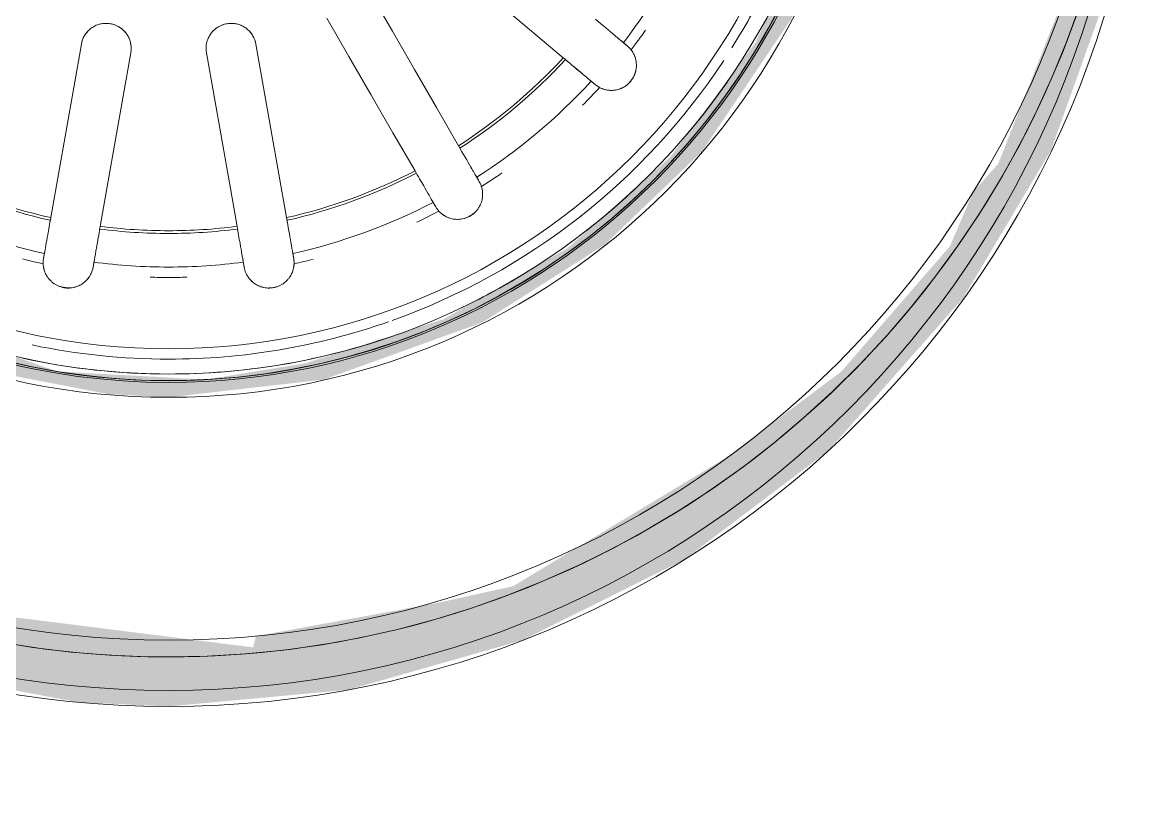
# Model space of a CAD drawing. Header units: millimetres. Extents: x -11245 to 8231, y -22520 to -3800.
# Drawn here: x -7545.4 to -7479.1, y -15472.4 to -15425.3 of the extents above; entities that cross this region are included whole.
import ezdxf

# ---------------------------------------------------------------- set-up
doc = ezdxf.new("R2010")
doc.units = ezdxf.units.MM
for name, color, linetype, lineweight in [('A-DETL-THIN', 151, 'Continuous', 9), ('A-FLOR-PATT', 8, 'Continuous', 25), ('A-GENM', 13, 'Continuous', 9), ('G-IMPT', 8, 'Continuous', 9)]:
    doc.layers.add(name, color=color, linetype=linetype, lineweight=lineweight)

# ---------------------------------------------------------------- blocks, each defined once
blk = doc.blocks.new('CRT_MGN_COZ_Fogão a lenha completo - CRT_MGN_COZ_Fogão a lenha completo-5005769-PONTOS ELÉTRICOS TÉRREO')
at = {"layer": 'G-IMPT', "flags": 128}
for points in [[(2427.37, -47.616), (2427, -49.886), (2426.721, -52.168), (2426.534, -54.461), (2426.438, -56.759), (2426.425, -58)], [(2442.925, -58), (2442.958, -56.36), (2443.056, -54.723), (2443.22, -53.092), (2443.449, -51.468), (2443.742, -49.855), (2444.1, -48.254)], [(2450.514, -50.586), (2450.362, -50.559), (2450.21, -50.532)], [(2463.012, -52.789), (2460.422, -52.333), (2457.832, -51.876), (2455.242, -51.419), (2452.653, -50.963)], [(2449.689, -53.486), (2449.841, -53.513), (2449.993, -53.54)], [(2452.132, -53.917), (2454.721, -54.374), (2457.311, -54.83), (2459.901, -55.287), (2462.491, -55.744)], [(2426.425, -58), (2426.471, -60.299), (2426.609, -62.595), (2426.839, -64.883), (2427.159, -67.161), (2427.571, -69.423), (2428.073, -71.668), (2428.664, -73.89), (2429.344, -76.088), (2430.111, -78.256), (2430.964, -80.392), (2431.902, -82.492), (2432.923, -84.552), (2434.025, -86.571), (2435.208, -88.543), (2436.468, -90.467), (2437.804, -92.339), (2439.215, -94.156), (2440.696, -95.915), (2442.247, -97.613), (2443.864, -99.248), (2445.546, -100.817), (2447.289, -102.317), (2449.09, -103.747), (2450.948, -105.104), (2452.858, -106.385), (2454.817, -107.588), (2456.824, -108.713), (2458.873, -109.756), (2460.963, -110.716), (2463.089, -111.592), (2465.249, -112.383)], [(2465.386, -94.569), (2463.938, -93.798), (2462.523, -92.971), (2461.141, -92.087), (2459.796, -91.148), (2458.49, -90.157), (2457.225, -89.114), (2456.002, -88.021), (2454.824, -86.881), (2453.692, -85.694), (2452.609, -84.463), (2451.575, -83.189), (2450.594, -81.876), (2449.666, -80.524), (2448.793, -79.136), (2447.975, -77.714), (2447.216, -76.26), (2446.515, -74.778), (2445.874, -73.268), (2445.294, -71.735), (2444.776, -70.179), (2444.32, -68.603), (2443.928, -67.011), (2443.599, -65.404), (2443.335, -63.786), (2443.136, -62.158), (2443.003, -60.524), (2442.935, -58.885), (2442.925, -58)], [(2452.132, -62.083), (2454.721, -61.626), (2457.311, -61.17), (2459.901, -60.713), (2462.491, -60.256)], [(2449.689, -62.514), (2449.841, -62.487), (2449.993, -62.46)], [(2463.012, -63.211), (2460.422, -63.667), (2457.832, -64.124), (2455.242, -64.581), (2452.653, -65.037)], [(2450.514, -65.414), (2450.362, -65.441), (2450.21, -65.468)], [(2455.445, -72.711), (2457.723, -71.396), (2460, -70.081), (2462.278, -68.766), (2464.555, -67.451)], [(2466.055, -70.049), (2463.778, -71.364), (2461.5, -72.679), (2459.223, -73.994), (2456.945, -75.309)], [(2462.194, -81.564), (2463.885, -79.55), (2465.575, -77.535), (2467.266, -75.52), (2468.956, -73.506)], [(2453.297, -73.951), (2453.431, -73.874), (2453.565, -73.796)], [(2455.065, -76.394), (2454.931, -76.472), (2454.797, -76.549)], [(2460.6, -83.464), (2460.699, -83.346), (2460.799, -83.227)], [(2463.097, -85.156), (2462.997, -85.274), (2462.898, -85.393)]]:
    blk.add_lwpolyline(points, dxfattribs=at)
at = {"layer": 'G-IMPT'}
for centre, radius, start, end in [((2481.925, -58), 58.454, 90, 270), ((2481.925, -58), 57.5, 90, 270), ((2483.925, -58), 57.5, 63.74859, 180), ((2483.925, -58), 56.5, 0, 180), ((2483.925, -58), 42, 0, 180), ((2483.925, -58), 41.108, 360, 180), ((2483.925, -58), 41, 90, 180), ((2483.925, -58), 41, 90, 270), ((2483.925, -58), 40.608, 360, 180), ((2483.925, -58), 39.099, 0, 180), ((2483.925, -58), 34.223, 152.51205, 167.48795), ((2483.925, -58), 32.216, 152.66873, 167.33127), ((2483.925, -58), 32.054, 152.68216, 167.31784), ((2483.925, -58), 40.608, 167.5943, 180), ((2483.925, -58), 34.845, 165.48681, 167.58742), ((2483.925, -58), 39.72, 168.16114, 180), ((2483.925, -58), 34.223, 172.51205, 180), ((2483.925, -58), 32.216, 172.66873, 180), ((2483.925, -58), 32.054, 172.68216, 180), ((2483.925, -58), 34.845, 178.19574, 180), ((2483.925, -58), 57.5, 180, 296.25141), ((2483.925, -58), 56.5, 180, 0), ((2483.925, -58), 42, 180, 270), ((2483.925, -58), 41.108, 180, 360), ((2483.925, -58), 41, 180, 270), ((2483.925, -58), 40.608, 180, 0), ((2483.925, -58), 40.608, 180, 198.62069), ((2483.925, -58), 39.72, 180, 199.28571), ((2483.925, -58), 39.099, 180, 360), ((2483.925, -58), 34.845, 180, 181.80426), ((2483.925, -58), 34.223, 180, 187.48795), ((2483.925, -58), 32.216, 180, 187.33127), ((2483.925, -58), 32.054, 180, 187.31784), ((2483.925, -58), 34.845, 192.41258, 194.33294), ((2483.925, -58), 34.223, 192.51205, 207.48795), ((2483.925, -58), 32.216, 192.66873, 207.33127), ((2483.925, -58), 32.054, 192.68216, 207.31784), ((2483.925, -58), 39.72, 199.63608, 236.5495), ((2483.925, -58), 34.845, 205.18109, 207.58742), ((2483.925, -58), 40.608, 204.82759, 211.03448), ((2483.925, -58), 32.216, 212.66873, 227.33127), ((2483.925, -58), 32.054, 212.68216, 227.31784), ((2483.925, -58), 34.845, 212.41258, 214.81865), ((2483.925, -58), 34.223, 212.51205, 227.48795), ((2483.925, -58), 40.608, 217.24138, 223.44828), ((2483.925, -58), 34.845, 225.18109, 227.58742), ((2483.925, -58), 34.223, 232.51205, 247.48795), ((2483.925, -58), 34.845, 232.41258, 234.81865), ((2483.925, -58), 40.608, 229.65517, 235.86207), ((2483.925, -58), 39.72, 237.85714, 243.16154)]:
    blk.add_arc(centre, radius, start, end, dxfattribs=at)
for points, knots in [([(2450.21, -50.532), (2450.081, -50.508), (2449.884, -50.501), (2449.646, -50.537), (2449.508, -50.572), (2449.405, -50.61), (2449.3, -50.656), (2449.194, -50.708), (2449.079, -50.778), (2448.978, -50.865), (2448.872, -50.967), (2448.772, -51.073), (2448.672, -51.206), (2448.593, -51.356), (2448.533, -51.54), (2448.486, -51.752), (2448.458, -51.968), (2448.451, -52.162), (2448.475, -52.329), (2448.523, -52.488), (2448.586, -52.633), (2448.65, -52.763), (2448.717, -52.876), (2448.795, -52.974), (2448.876, -53.059), (2448.959, -53.138), (2449.043, -53.209), (2449.161, -53.289), (2449.372, -53.404), (2449.559, -53.465), (2449.689, -53.486)], [-1, -1, -1, -1, -0.888889, -0.833333, -0.805556, -0.777778, -0.75, -0.722222, -0.694444, -0.659722, -0.638889, -0.611111, -0.583333, -0.555556, -0.527778, -0.5, -0.472222, -0.444444, -0.416667, -0.388889, -0.361111, -0.333333, -0.305556, -0.277778, -0.25, -0.222222, -0.194444, -0.166667, -0.111111, 0, 0, 0, 0]), ([(2450.514, -50.586), (2450.775, -50.632), (2451.421, -50.746), (2452.286, -50.898), (2452.653, -50.963)], [-1, -1, -1, -1, -0.4, 0, 0, 0, 0]), ([(2462.491, -55.744), (2462.711, -55.782), (2463.028, -55.768), (2463.393, -55.631), (2463.576, -55.522), (2463.71, -55.424), (2463.832, -55.311), (2463.937, -55.19), (2464.032, -55.052), (2464.112, -54.904), (2464.174, -54.754), (2464.218, -54.594), (2464.245, -54.426), (2464.257, -54.23), (2464.234, -53.998), (2464.166, -53.741), (2464.051, -53.504), (2463.85, -53.217), (2463.507, -52.938), (2463.188, -52.821), (2463.012, -52.789)], [-1, -1, -1, -1, -0.861111, -0.791667, -0.756944, -0.722222, -0.6875, -0.652778, -0.618056, -0.583333, -0.548611, -0.513889, -0.479167, -0.444444, -0.388889, -0.333333, -0.277778, -0.222222, -0.111111, 0, 0, 0, 0]), ([(2462.877, -55.761), (2462.942, -55.756), (2463.07, -55.737), (2463.257, -55.683), (2463.437, -55.606), (2463.662, -55.472), (2463.94, -55.22), (2464.189, -54.794), (2464.283, -54.263), (2464.203, -53.821), (2464.052, -53.504), (2463.9, -53.29), (2463.714, -53.106), (2463.428, -52.908), (2463.181, -52.819), (2463.012, -52.789)], [-0.9166667, -0.9166667, -0.9166667, -0.9166667, -0.875, -0.8333333, -0.7916667, -0.75, -0.6666667, -0.5555556, -0.4444444, -0.3333333, -0.2777778, -0.2222222, -0.1666667, -0.1111111, 0, 0, 0, 0]), ([(2452.132, -53.917), (2451.583, -53.82), (2450.739, -53.671), (2450.167, -53.571), (2449.993, -53.54)], [-1, -1, -1, -1, -0.4, 0, 0, 0, 0]), ([(2462.491, -60.256), (2462.618, -60.234), (2462.813, -60.225), (2463.07, -60.263), (2463.257, -60.317), (2463.437, -60.394), (2463.662, -60.528), (2463.94, -60.78), (2464.189, -61.206), (2464.283, -61.737), (2464.203, -62.179), (2464.052, -62.496), (2463.9, -62.71), (2463.714, -62.894), (2463.428, -63.092), (2463.181, -63.181), (2463.012, -63.211)], [-1, -1, -1, -1, -0.916667, -0.875, -0.833333, -0.791667, -0.75, -0.666667, -0.555556, -0.444444, -0.333333, -0.277778, -0.222222, -0.166667, -0.111111, 0, 0, 0, 0]), ([(2463.132, -60.283), (2463.236, -60.311), (2463.393, -60.369), (2463.576, -60.478), (2463.71, -60.576), (2463.832, -60.689), (2463.937, -60.81), (2464.032, -60.948), (2464.112, -61.096), (2464.174, -61.246), (2464.218, -61.406), (2464.245, -61.574), (2464.257, -61.77), (2464.234, -62.002), (2464.166, -62.259), (2464.051, -62.496), (2463.85, -62.783), (2463.507, -63.062), (2463.188, -63.179), (2463.012, -63.211)], [-0.8611111, -0.8611111, -0.8611111, -0.8611111, -0.7916667, -0.7569444, -0.7222222, -0.6875, -0.6527778, -0.6180556, -0.5833333, -0.5486111, -0.5138889, -0.4791667, -0.4444444, -0.3888889, -0.3333333, -0.2777778, -0.2222222, -0.1111111, 0, 0, 0, 0]), ([(2449.993, -62.46), (2450.254, -62.414), (2450.9, -62.3), (2451.765, -62.147), (2452.132, -62.083)], [-1, -1, -1, -1, -0.4, 0, 0, 0, 0]), ([(2450.21, -65.468), (2450.147, -65.479), (2450.018, -65.494), (2449.849, -65.49), (2449.714, -65.473), (2449.612, -65.454), (2449.51, -65.427), (2449.405, -65.39), (2449.3, -65.345), (2449.197, -65.291), (2449.085, -65.22), (2448.977, -65.136), (2448.87, -65.036), (2448.777, -64.931), (2448.681, -64.797), (2448.595, -64.646), (2448.52, -64.463), (2448.467, -64.254), (2448.445, -64.038), (2448.453, -63.841), (2448.481, -63.669), (2448.525, -63.51), (2448.582, -63.367), (2448.65, -63.237), (2448.723, -63.124), (2448.798, -63.027), (2448.876, -62.941), (2448.959, -62.862), (2449.045, -62.792), (2449.132, -62.731), (2449.221, -62.678), (2449.342, -62.616), (2449.5, -62.555), (2449.626, -62.525), (2449.689, -62.514)], [-1, -1, -1, -1, -0.944444, -0.888889, -0.861111, -0.833333, -0.805556, -0.777778, -0.75, -0.722222, -0.694444, -0.659722, -0.638889, -0.611111, -0.583333, -0.555556, -0.527778, -0.5, -0.472222, -0.444444, -0.416667, -0.388889, -0.361111, -0.333333, -0.305556, -0.277778, -0.25, -0.222222, -0.194444, -0.166667, -0.138889, -0.111111, -0.055556, 0, 0, 0, 0]), ([(2452.653, -65.037), (2452.104, -65.134), (2451.26, -65.283), (2450.688, -65.384), (2450.514, -65.414)], [-1, -1, -1, -1, -0.4, 0, 0, 0, 0]), ([(2453.565, -73.796), (2453.794, -73.664), (2454.362, -73.336), (2455.123, -72.897), (2455.445, -72.711)], [-1, -1, -1, -1, -0.4, 0, 0, 0, 0]), ([(2454.797, -76.549), (2454.742, -76.581), (2454.626, -76.639), (2454.466, -76.693), (2454.333, -76.724), (2454.231, -76.74), (2454.125, -76.749), (2454.014, -76.751), (2453.9, -76.744), (2453.785, -76.728), (2453.655, -76.7), (2453.525, -76.659), (2453.391, -76.601), (2453.267, -76.534), (2453.131, -76.442), (2452.999, -76.328), (2452.866, -76.183), (2452.744, -76.004), (2452.65, -75.809), (2452.59, -75.621), (2452.557, -75.45), (2452.545, -75.285), (2452.549, -75.131), (2452.568, -74.986), (2452.598, -74.855), (2452.636, -74.738), (2452.679, -74.631), (2452.73, -74.528), (2452.788, -74.433), (2452.849, -74.346), (2452.914, -74.266), (2453.007, -74.166), (2453.134, -74.055), (2453.242, -73.983), (2453.297, -73.951)], [-1, -1, -1, -1, -0.944444, -0.888889, -0.861111, -0.833333, -0.805556, -0.777778, -0.75, -0.722222, -0.694444, -0.659722, -0.638889, -0.611111, -0.583333, -0.555556, -0.527778, -0.5, -0.472222, -0.444444, -0.416667, -0.388889, -0.361111, -0.333333, -0.305556, -0.277778, -0.25, -0.222222, -0.194444, -0.166667, -0.138889, -0.111111, -0.055556, 0, 0, 0, 0]), ([(2452.645, -74.716), (2452.657, -74.685), (2452.681, -74.625), (2452.723, -74.542), (2452.769, -74.463), (2452.834, -74.364), (2452.922, -74.251), (2453.001, -74.173), (2453.042, -74.137)], [-0.2222222, -0.2222222, -0.2222222, -0.2222222, -0.1944444, -0.1666667, -0.1388889, -0.1111111, -0.0555556, 0, 0, 0, 0]), ([(2456.945, -75.309), (2456.463, -75.587), (2455.72, -76.016), (2455.218, -76.306), (2455.065, -76.394)], [-1, -1, -1, -1, -0.4, 0, 0, 0, 0]), ([(2460.799, -83.227), (2460.969, -83.025), (2461.39, -82.522), (2461.955, -81.849), (2462.194, -81.564)], [-1, -1, -1, -1, -0.4, 0, 0, 0, 0]), ([(2462.898, -85.393), (2462.857, -85.442), (2462.767, -85.536), (2462.636, -85.641), (2462.521, -85.716), (2462.431, -85.766), (2462.335, -85.811), (2462.231, -85.85), (2462.122, -85.883), (2462.008, -85.908), (2461.877, -85.925), (2461.74, -85.931), (2461.594, -85.922), (2461.455, -85.902), (2461.295, -85.862), (2461.133, -85.8), (2460.958, -85.709), (2460.782, -85.583), (2460.627, -85.431), (2460.506, -85.275), (2460.417, -85.126), (2460.349, -84.975), (2460.301, -84.829), (2460.269, -84.686), (2460.252, -84.553), (2460.247, -84.43), (2460.252, -84.314), (2460.265, -84.201), (2460.286, -84.091), (2460.313, -83.989), (2460.347, -83.891), (2460.4, -83.765), (2460.482, -83.618), (2460.559, -83.513), (2460.6, -83.464)], [-1, -1, -1, -1, -0.944444, -0.888889, -0.861111, -0.833333, -0.805556, -0.777778, -0.75, -0.722222, -0.694444, -0.659722, -0.638889, -0.611111, -0.583333, -0.555556, -0.527778, -0.5, -0.472222, -0.444444, -0.416667, -0.388889, -0.361111, -0.333333, -0.305556, -0.277778, -0.25, -0.222222, -0.194444, -0.166667, -0.138889, -0.111111, -0.055556, 0, 0, 0, 0]), ([(2464.492, -83.492), (2464.134, -83.919), (2463.583, -84.576), (2463.21, -85.02), (2463.097, -85.156)], [-1, -1, -1, -1, -0.4, 0, 0, 0, 0]), ([(2462.671, -85.612), (2462.628, -85.646), (2462.537, -85.71), (2462.41, -85.777), (2462.301, -85.824), (2462.216, -85.856), (2462.156, -85.874), (2462.126, -85.881)], [-1, -1, -1, -1, -0.9444444, -0.8888889, -0.8611111, -0.8333333, -0.8055556, -0.8055556, -0.8055556, -0.8055556])]:
    blk.add_open_spline(points, degree=3, knots=knots, dxfattribs=at)
for points in [[(2449.895, -50.51), (2449.841, -50.512), (2449.731, -50.522), (2449.618, -50.545), (2449.561, -50.56)], [(2450.21, -50.532), (2450.152, -50.522), (2450.042, -50.509), (2449.942, -50.508), (2449.895, -50.51)], [(2450.671, -50.613), (2450.503, -50.584), (2450.349, -50.556), (2450.21, -50.532)], [(2448.569, -51.422), (2448.548, -51.47), (2448.51, -51.573), (2448.468, -51.747), (2448.448, -51.925), (2448.449, -52.09), (2448.464, -52.238), (2448.493, -52.379), (2448.533, -52.509), (2448.565, -52.588), (2448.582, -52.626)], [(2448.814, -52.99), (2448.836, -53.015), (2448.88, -53.063), (2448.948, -53.127), (2449.017, -53.185), (2449.064, -53.221), (2449.088, -53.238)], [(2449.689, -53.486), (2449.828, -53.511), (2449.982, -53.538), (2450.151, -53.568)], [(2448.814, -63.01), (2448.836, -62.985), (2448.879, -62.936), (2448.947, -62.872), (2449.017, -62.814), (2449.065, -62.779), (2449.089, -62.762)], [(2450.151, -62.432), (2449.982, -62.462), (2449.828, -62.489), (2449.689, -62.514)], [(2448.568, -64.576), (2448.55, -64.528), (2448.518, -64.425), (2448.479, -64.249), (2448.456, -64.071), (2448.448, -63.908), (2448.461, -63.763), (2448.493, -63.621), (2448.536, -63.491), (2448.566, -63.411), (2448.582, -63.373)], [(2449.895, -65.49), (2449.84, -65.489), (2449.729, -65.48), (2449.617, -65.455), (2449.561, -65.44)], [(2449.895, -65.49), (2449.942, -65.492), (2450.042, -65.491), (2450.152, -65.478), (2450.21, -65.468)], [(2450.21, -65.468), (2450.349, -65.444), (2450.503, -65.416), (2450.672, -65.387)], [(2453.297, -73.951), (2453.247, -73.98), (2453.154, -74.042), (2453.077, -74.105), (2453.042, -74.137)], [(2453.703, -73.716), (2453.555, -73.802), (2453.419, -73.88), (2453.297, -73.951)], [(2452.95, -76.273), (2452.916, -76.234), (2452.851, -76.147), (2452.754, -75.995), (2452.671, -75.836), (2452.629, -75.736), (2452.612, -75.687)], [(2454.509, -76.677), (2454.457, -76.695), (2454.349, -76.724), (2454.236, -76.74), (2454.177, -76.744)], [(2454.509, -76.677), (2454.553, -76.663), (2454.647, -76.628), (2454.747, -76.578), (2454.797, -76.549)], [(2454.797, -76.549), (2454.919, -76.479), (2455.055, -76.4), (2455.203, -76.315)], [(2462.091, -81.688), (2461.791, -82.045), (2461.226, -82.718), (2460.781, -83.248), (2460.6, -83.464)], [(2460.6, -83.464), (2460.562, -83.509), (2460.496, -83.599), (2460.445, -83.685), (2460.423, -83.726)], [(2460.901, -83.105), (2460.791, -83.236), (2460.69, -83.356), (2460.6, -83.464)], [(2460.3, -84.04), (2460.315, -83.984), (2460.35, -83.875), (2460.397, -83.774), (2460.423, -83.726)], [(2461.599, -85.921), (2461.559, -85.916), (2461.474, -85.902), (2461.339, -85.874), (2461.201, -85.831), (2461.068, -85.769), (2460.931, -85.681), (2460.789, -85.571), (2460.656, -85.45), (2460.546, -85.33), (2460.462, -85.21), (2460.396, -85.081), (2460.345, -84.954), (2460.317, -84.873), (2460.305, -84.834)], [(2462.671, -85.612), (2462.708, -85.583), (2462.784, -85.518), (2462.86, -85.437), (2462.898, -85.393)], [(2462.898, -85.393), (2462.989, -85.285), (2463.09, -85.164), (2463.199, -85.033)]]:
    blk.add_open_spline(points, degree=3, dxfattribs=at)
blk = doc.blocks.new('CRT_MGN_COZ_Fogão a lenha completo - CRT_MGN_COZ_Fogão a lenha completo-V30-PONTOS ELÉTRICOS TÉRREO')
at = {"layer": 'G-IMPT', "flags": 128}
for points in [[(2427.37, -47.616), (2427, -49.886), (2426.721, -52.168), (2426.534, -54.461), (2426.438, -56.759), (2426.425, -58)], [(2442.925, -58), (2442.958, -56.36), (2443.056, -54.723), (2443.22, -53.092), (2443.449, -51.468), (2443.742, -49.855), (2444.1, -48.254)], [(2450.514, -50.586), (2450.362, -50.559), (2450.21, -50.532)], [(2463.012, -52.789), (2460.422, -52.333), (2457.832, -51.876), (2455.242, -51.419), (2452.653, -50.963)], [(2449.689, -53.486), (2449.841, -53.513), (2449.993, -53.54)], [(2452.132, -53.917), (2454.721, -54.374), (2457.311, -54.83), (2459.901, -55.287), (2462.491, -55.744)], [(2426.425, -58), (2426.471, -60.299), (2426.609, -62.595), (2426.839, -64.883), (2427.159, -67.161), (2427.571, -69.423), (2428.073, -71.668), (2428.664, -73.89), (2429.344, -76.088), (2430.111, -78.256), (2430.964, -80.392), (2431.902, -82.492), (2432.923, -84.552), (2434.025, -86.571), (2435.208, -88.543), (2436.468, -90.467), (2437.804, -92.339), (2439.215, -94.156), (2440.696, -95.915), (2442.247, -97.613), (2443.864, -99.248), (2445.546, -100.817), (2447.289, -102.317), (2449.09, -103.747), (2450.948, -105.104), (2452.858, -106.385), (2454.817, -107.588), (2456.824, -108.713), (2458.873, -109.756), (2460.963, -110.716), (2463.089, -111.592), (2465.249, -112.383)], [(2465.386, -94.569), (2463.938, -93.798), (2462.523, -92.971), (2461.141, -92.087), (2459.796, -91.148), (2458.49, -90.157), (2457.225, -89.114), (2456.002, -88.021), (2454.824, -86.881), (2453.692, -85.694), (2452.609, -84.463), (2451.575, -83.189), (2450.594, -81.876), (2449.666, -80.524), (2448.793, -79.136), (2447.975, -77.714), (2447.216, -76.26), (2446.515, -74.778), (2445.874, -73.268), (2445.294, -71.735), (2444.776, -70.179), (2444.32, -68.603), (2443.928, -67.011), (2443.599, -65.404), (2443.335, -63.786), (2443.136, -62.158), (2443.003, -60.524), (2442.935, -58.885), (2442.925, -58)], [(2452.132, -62.083), (2454.721, -61.626), (2457.311, -61.17), (2459.901, -60.713), (2462.491, -60.256)], [(2449.689, -62.514), (2449.841, -62.487), (2449.993, -62.46)], [(2463.012, -63.211), (2460.422, -63.667), (2457.832, -64.124), (2455.242, -64.581), (2452.653, -65.037)], [(2450.514, -65.414), (2450.362, -65.441), (2450.21, -65.468)], [(2455.445, -72.711), (2457.723, -71.396), (2460, -70.081), (2462.278, -68.766), (2464.555, -67.451)], [(2466.055, -70.049), (2463.778, -71.364), (2461.5, -72.679), (2459.223, -73.994), (2456.945, -75.309)], [(2462.194, -81.564), (2463.885, -79.55), (2465.575, -77.535), (2467.266, -75.52), (2468.956, -73.506)], [(2453.297, -73.951), (2453.431, -73.874), (2453.565, -73.796)], [(2455.065, -76.394), (2454.931, -76.472), (2454.797, -76.549)], [(2460.6, -83.464), (2460.699, -83.346), (2460.799, -83.227)], [(2463.097, -85.156), (2462.997, -85.274), (2462.898, -85.393)]]:
    blk.add_lwpolyline(points, dxfattribs=at)
at = {"layer": 'G-IMPT'}
for centre, radius, start, end in [((2481.925, -58), 58.454, 90, 270), ((2481.925, -58), 57.5, 90, 270), ((2483.925, -58), 57.5, 63.74859, 180), ((2483.925, -58), 56.5, 0, 180), ((2483.925, -58), 42, 0, 180), ((2483.925, -58), 41.108, 360, 180), ((2483.925, -58), 41, 90, 180), ((2483.925, -58), 41, 90, 270), ((2483.925, -58), 40.608, 360, 180), ((2483.925, -58), 39.099, 0, 180), ((2483.925, -58), 34.223, 152.51205, 167.48795), ((2483.925, -58), 32.216, 152.66873, 167.33127), ((2483.925, -58), 32.054, 152.68216, 167.31784), ((2483.925, -58), 40.608, 167.5943, 180), ((2483.925, -58), 34.845, 165.48681, 167.58742), ((2483.925, -58), 39.72, 168.16114, 180), ((2483.925, -58), 34.223, 172.51205, 180), ((2483.925, -58), 32.216, 172.66873, 180), ((2483.925, -58), 32.054, 172.68216, 180), ((2483.925, -58), 34.845, 178.19574, 180), ((2483.925, -58), 57.5, 180, 296.25141), ((2483.925, -58), 56.5, 180, 0), ((2483.925, -58), 42, 180, 270), ((2483.925, -58), 41.108, 180, 360), ((2483.925, -58), 41, 180, 270), ((2483.925, -58), 40.608, 180, 0), ((2483.925, -58), 40.608, 180, 198.62069), ((2483.925, -58), 39.72, 180, 199.28571), ((2483.925, -58), 39.099, 180, 360), ((2483.925, -58), 34.845, 180, 181.80426), ((2483.925, -58), 34.223, 180, 187.48795), ((2483.925, -58), 32.216, 180, 187.33127), ((2483.925, -58), 32.054, 180, 187.31784), ((2483.925, -58), 34.845, 192.41258, 194.33294), ((2483.925, -58), 34.223, 192.51205, 207.48795), ((2483.925, -58), 32.216, 192.66873, 207.33127), ((2483.925, -58), 32.054, 192.68216, 207.31784), ((2483.925, -58), 39.72, 199.63608, 236.5495), ((2483.925, -58), 34.845, 205.18109, 207.58742), ((2483.925, -58), 40.608, 204.82759, 211.03448), ((2483.925, -58), 32.216, 212.66873, 227.33127), ((2483.925, -58), 32.054, 212.68216, 227.31784), ((2483.925, -58), 34.845, 212.41258, 214.81865), ((2483.925, -58), 34.223, 212.51205, 227.48795), ((2483.925, -58), 40.608, 217.24138, 223.44828), ((2483.925, -58), 34.845, 225.18109, 227.58742), ((2483.925, -58), 34.223, 232.51205, 247.48795), ((2483.925, -58), 34.845, 232.41258, 234.81865), ((2483.925, -58), 40.608, 229.65517, 235.86207), ((2483.925, -58), 39.72, 237.85714, 243.16154)]:
    blk.add_arc(centre, radius, start, end, dxfattribs=at)
for points, knots in [([(2450.21, -50.532), (2450.081, -50.508), (2449.884, -50.501), (2449.646, -50.537), (2449.508, -50.572), (2449.405, -50.61), (2449.3, -50.656), (2449.194, -50.708), (2449.079, -50.778), (2448.978, -50.865), (2448.872, -50.967), (2448.772, -51.073), (2448.672, -51.206), (2448.593, -51.356), (2448.533, -51.54), (2448.486, -51.752), (2448.458, -51.968), (2448.451, -52.162), (2448.475, -52.329), (2448.523, -52.488), (2448.586, -52.633), (2448.65, -52.763), (2448.717, -52.876), (2448.795, -52.974), (2448.876, -53.059), (2448.959, -53.138), (2449.043, -53.209), (2449.161, -53.289), (2449.372, -53.404), (2449.559, -53.465), (2449.689, -53.486)], [-1, -1, -1, -1, -0.888889, -0.833333, -0.805556, -0.777778, -0.75, -0.722222, -0.694444, -0.659722, -0.638889, -0.611111, -0.583333, -0.555556, -0.527778, -0.5, -0.472222, -0.444444, -0.416667, -0.388889, -0.361111, -0.333333, -0.305556, -0.277778, -0.25, -0.222222, -0.194444, -0.166667, -0.111111, 0, 0, 0, 0]), ([(2450.514, -50.586), (2450.775, -50.632), (2451.421, -50.746), (2452.286, -50.898), (2452.653, -50.963)], [-1, -1, -1, -1, -0.4, 0, 0, 0, 0]), ([(2462.491, -55.744), (2462.711, -55.782), (2463.028, -55.768), (2463.393, -55.631), (2463.576, -55.522), (2463.71, -55.424), (2463.832, -55.311), (2463.937, -55.19), (2464.032, -55.052), (2464.112, -54.904), (2464.174, -54.754), (2464.218, -54.594), (2464.245, -54.426), (2464.257, -54.23), (2464.234, -53.998), (2464.166, -53.741), (2464.051, -53.504), (2463.85, -53.217), (2463.507, -52.938), (2463.188, -52.821), (2463.012, -52.789)], [-1, -1, -1, -1, -0.861111, -0.791667, -0.756944, -0.722222, -0.6875, -0.652778, -0.618056, -0.583333, -0.548611, -0.513889, -0.479167, -0.444444, -0.388889, -0.333333, -0.277778, -0.222222, -0.111111, 0, 0, 0, 0]), ([(2462.877, -55.761), (2462.942, -55.756), (2463.07, -55.737), (2463.257, -55.683), (2463.437, -55.606), (2463.662, -55.472), (2463.94, -55.22), (2464.189, -54.794), (2464.283, -54.263), (2464.203, -53.821), (2464.052, -53.504), (2463.9, -53.29), (2463.714, -53.106), (2463.428, -52.908), (2463.181, -52.819), (2463.012, -52.789)], [-0.9166667, -0.9166667, -0.9166667, -0.9166667, -0.875, -0.8333333, -0.7916667, -0.75, -0.6666667, -0.5555556, -0.4444444, -0.3333333, -0.2777778, -0.2222222, -0.1666667, -0.1111111, 0, 0, 0, 0]), ([(2452.132, -53.917), (2451.583, -53.82), (2450.739, -53.671), (2450.167, -53.571), (2449.993, -53.54)], [-1, -1, -1, -1, -0.4, 0, 0, 0, 0]), ([(2462.491, -60.256), (2462.618, -60.234), (2462.813, -60.225), (2463.07, -60.263), (2463.257, -60.317), (2463.437, -60.394), (2463.662, -60.528), (2463.94, -60.78), (2464.189, -61.206), (2464.283, -61.737), (2464.203, -62.179), (2464.052, -62.496), (2463.9, -62.71), (2463.714, -62.894), (2463.428, -63.092), (2463.181, -63.181), (2463.012, -63.211)], [-1, -1, -1, -1, -0.916667, -0.875, -0.833333, -0.791667, -0.75, -0.666667, -0.555556, -0.444444, -0.333333, -0.277778, -0.222222, -0.166667, -0.111111, 0, 0, 0, 0]), ([(2463.132, -60.283), (2463.236, -60.311), (2463.393, -60.369), (2463.576, -60.478), (2463.71, -60.576), (2463.832, -60.689), (2463.937, -60.81), (2464.032, -60.948), (2464.112, -61.096), (2464.174, -61.246), (2464.218, -61.406), (2464.245, -61.574), (2464.257, -61.77), (2464.234, -62.002), (2464.166, -62.259), (2464.051, -62.496), (2463.85, -62.783), (2463.507, -63.062), (2463.188, -63.179), (2463.012, -63.211)], [-0.8611111, -0.8611111, -0.8611111, -0.8611111, -0.7916667, -0.7569444, -0.7222222, -0.6875, -0.6527778, -0.6180556, -0.5833333, -0.5486111, -0.5138889, -0.4791667, -0.4444444, -0.3888889, -0.3333333, -0.2777778, -0.2222222, -0.1111111, 0, 0, 0, 0]), ([(2449.993, -62.46), (2450.254, -62.414), (2450.9, -62.3), (2451.765, -62.147), (2452.132, -62.083)], [-1, -1, -1, -1, -0.4, 0, 0, 0, 0]), ([(2450.21, -65.468), (2450.147, -65.479), (2450.018, -65.494), (2449.849, -65.49), (2449.714, -65.473), (2449.612, -65.454), (2449.51, -65.427), (2449.405, -65.39), (2449.3, -65.345), (2449.197, -65.291), (2449.085, -65.22), (2448.977, -65.136), (2448.87, -65.036), (2448.777, -64.931), (2448.681, -64.797), (2448.595, -64.646), (2448.52, -64.463), (2448.467, -64.254), (2448.445, -64.038), (2448.453, -63.841), (2448.481, -63.669), (2448.525, -63.51), (2448.582, -63.367), (2448.65, -63.237), (2448.723, -63.124), (2448.798, -63.027), (2448.876, -62.941), (2448.959, -62.862), (2449.045, -62.792), (2449.132, -62.731), (2449.221, -62.678), (2449.342, -62.616), (2449.5, -62.555), (2449.626, -62.525), (2449.689, -62.514)], [-1, -1, -1, -1, -0.944444, -0.888889, -0.861111, -0.833333, -0.805556, -0.777778, -0.75, -0.722222, -0.694444, -0.659722, -0.638889, -0.611111, -0.583333, -0.555556, -0.527778, -0.5, -0.472222, -0.444444, -0.416667, -0.388889, -0.361111, -0.333333, -0.305556, -0.277778, -0.25, -0.222222, -0.194444, -0.166667, -0.138889, -0.111111, -0.055556, 0, 0, 0, 0]), ([(2452.653, -65.037), (2452.104, -65.134), (2451.26, -65.283), (2450.688, -65.384), (2450.514, -65.414)], [-1, -1, -1, -1, -0.4, 0, 0, 0, 0]), ([(2453.565, -73.796), (2453.794, -73.664), (2454.362, -73.336), (2455.123, -72.897), (2455.445, -72.711)], [-1, -1, -1, -1, -0.4, 0, 0, 0, 0]), ([(2454.797, -76.549), (2454.742, -76.581), (2454.626, -76.639), (2454.466, -76.693), (2454.333, -76.724), (2454.231, -76.74), (2454.125, -76.749), (2454.014, -76.751), (2453.9, -76.744), (2453.785, -76.728), (2453.655, -76.7), (2453.525, -76.659), (2453.391, -76.601), (2453.267, -76.534), (2453.131, -76.442), (2452.999, -76.328), (2452.866, -76.183), (2452.744, -76.004), (2452.65, -75.809), (2452.59, -75.621), (2452.557, -75.45), (2452.545, -75.285), (2452.549, -75.131), (2452.568, -74.986), (2452.598, -74.855), (2452.636, -74.738), (2452.679, -74.631), (2452.73, -74.528), (2452.788, -74.433), (2452.849, -74.346), (2452.914, -74.266), (2453.007, -74.166), (2453.134, -74.055), (2453.242, -73.983), (2453.297, -73.951)], [-1, -1, -1, -1, -0.944444, -0.888889, -0.861111, -0.833333, -0.805556, -0.777778, -0.75, -0.722222, -0.694444, -0.659722, -0.638889, -0.611111, -0.583333, -0.555556, -0.527778, -0.5, -0.472222, -0.444444, -0.416667, -0.388889, -0.361111, -0.333333, -0.305556, -0.277778, -0.25, -0.222222, -0.194444, -0.166667, -0.138889, -0.111111, -0.055556, 0, 0, 0, 0]), ([(2452.645, -74.716), (2452.657, -74.685), (2452.681, -74.625), (2452.723, -74.542), (2452.769, -74.463), (2452.834, -74.364), (2452.922, -74.251), (2453.001, -74.173), (2453.042, -74.137)], [-0.2222222, -0.2222222, -0.2222222, -0.2222222, -0.1944444, -0.1666667, -0.1388889, -0.1111111, -0.0555556, 0, 0, 0, 0]), ([(2456.945, -75.309), (2456.463, -75.587), (2455.72, -76.016), (2455.218, -76.306), (2455.065, -76.394)], [-1, -1, -1, -1, -0.4, 0, 0, 0, 0]), ([(2460.799, -83.227), (2460.969, -83.025), (2461.39, -82.522), (2461.955, -81.849), (2462.194, -81.564)], [-1, -1, -1, -1, -0.4, 0, 0, 0, 0]), ([(2462.898, -85.393), (2462.857, -85.442), (2462.767, -85.536), (2462.636, -85.641), (2462.521, -85.716), (2462.431, -85.766), (2462.335, -85.811), (2462.231, -85.85), (2462.122, -85.883), (2462.008, -85.908), (2461.877, -85.925), (2461.74, -85.931), (2461.594, -85.922), (2461.455, -85.902), (2461.295, -85.862), (2461.133, -85.8), (2460.958, -85.709), (2460.782, -85.583), (2460.627, -85.431), (2460.506, -85.275), (2460.417, -85.126), (2460.349, -84.975), (2460.301, -84.829), (2460.269, -84.686), (2460.252, -84.553), (2460.247, -84.43), (2460.252, -84.314), (2460.265, -84.201), (2460.286, -84.091), (2460.313, -83.989), (2460.347, -83.891), (2460.4, -83.765), (2460.482, -83.618), (2460.559, -83.513), (2460.6, -83.464)], [-1, -1, -1, -1, -0.944444, -0.888889, -0.861111, -0.833333, -0.805556, -0.777778, -0.75, -0.722222, -0.694444, -0.659722, -0.638889, -0.611111, -0.583333, -0.555556, -0.527778, -0.5, -0.472222, -0.444444, -0.416667, -0.388889, -0.361111, -0.333333, -0.305556, -0.277778, -0.25, -0.222222, -0.194444, -0.166667, -0.138889, -0.111111, -0.055556, 0, 0, 0, 0]), ([(2464.492, -83.492), (2464.134, -83.919), (2463.583, -84.576), (2463.21, -85.02), (2463.097, -85.156)], [-1, -1, -1, -1, -0.4, 0, 0, 0, 0]), ([(2462.671, -85.612), (2462.628, -85.646), (2462.537, -85.71), (2462.41, -85.777), (2462.301, -85.824), (2462.216, -85.856), (2462.156, -85.874), (2462.126, -85.881)], [-1, -1, -1, -1, -0.9444444, -0.8888889, -0.8611111, -0.8333333, -0.8055556, -0.8055556, -0.8055556, -0.8055556])]:
    blk.add_open_spline(points, degree=3, knots=knots, dxfattribs=at)
for points in [[(2449.895, -50.51), (2449.841, -50.512), (2449.731, -50.522), (2449.618, -50.545), (2449.561, -50.56)], [(2450.21, -50.532), (2450.152, -50.522), (2450.042, -50.509), (2449.942, -50.508), (2449.895, -50.51)], [(2450.671, -50.613), (2450.503, -50.584), (2450.349, -50.556), (2450.21, -50.532)], [(2448.569, -51.422), (2448.548, -51.47), (2448.51, -51.573), (2448.468, -51.747), (2448.448, -51.925), (2448.449, -52.09), (2448.464, -52.238), (2448.493, -52.379), (2448.533, -52.509), (2448.565, -52.588), (2448.582, -52.626)], [(2448.814, -52.99), (2448.836, -53.015), (2448.88, -53.063), (2448.948, -53.127), (2449.017, -53.185), (2449.064, -53.221), (2449.088, -53.238)], [(2449.689, -53.486), (2449.828, -53.511), (2449.982, -53.538), (2450.151, -53.568)], [(2448.814, -63.01), (2448.836, -62.985), (2448.879, -62.936), (2448.947, -62.872), (2449.017, -62.814), (2449.065, -62.779), (2449.089, -62.762)], [(2450.151, -62.432), (2449.982, -62.462), (2449.828, -62.489), (2449.689, -62.514)], [(2448.568, -64.576), (2448.55, -64.528), (2448.518, -64.425), (2448.479, -64.249), (2448.456, -64.071), (2448.448, -63.908), (2448.461, -63.763), (2448.493, -63.621), (2448.536, -63.491), (2448.566, -63.411), (2448.582, -63.373)], [(2449.895, -65.49), (2449.84, -65.489), (2449.729, -65.48), (2449.617, -65.455), (2449.561, -65.44)], [(2449.895, -65.49), (2449.942, -65.492), (2450.042, -65.491), (2450.152, -65.478), (2450.21, -65.468)], [(2450.21, -65.468), (2450.349, -65.444), (2450.503, -65.416), (2450.672, -65.387)], [(2453.297, -73.951), (2453.247, -73.98), (2453.154, -74.042), (2453.077, -74.105), (2453.042, -74.137)], [(2453.703, -73.716), (2453.555, -73.802), (2453.419, -73.88), (2453.297, -73.951)], [(2452.95, -76.273), (2452.916, -76.234), (2452.851, -76.147), (2452.754, -75.995), (2452.671, -75.836), (2452.629, -75.736), (2452.612, -75.687)], [(2454.509, -76.677), (2454.457, -76.695), (2454.349, -76.724), (2454.236, -76.74), (2454.177, -76.744)], [(2454.509, -76.677), (2454.553, -76.663), (2454.647, -76.628), (2454.747, -76.578), (2454.797, -76.549)], [(2454.797, -76.549), (2454.919, -76.479), (2455.055, -76.4), (2455.203, -76.315)], [(2462.091, -81.688), (2461.791, -82.045), (2461.226, -82.718), (2460.781, -83.248), (2460.6, -83.464)], [(2460.6, -83.464), (2460.562, -83.509), (2460.496, -83.599), (2460.445, -83.685), (2460.423, -83.726)], [(2460.901, -83.105), (2460.791, -83.236), (2460.69, -83.356), (2460.6, -83.464)], [(2460.3, -84.04), (2460.315, -83.984), (2460.35, -83.875), (2460.397, -83.774), (2460.423, -83.726)], [(2461.599, -85.921), (2461.559, -85.916), (2461.474, -85.902), (2461.339, -85.874), (2461.201, -85.831), (2461.068, -85.769), (2460.931, -85.681), (2460.789, -85.571), (2460.656, -85.45), (2460.546, -85.33), (2460.462, -85.21), (2460.396, -85.081), (2460.345, -84.954), (2460.317, -84.873), (2460.305, -84.834)], [(2462.671, -85.612), (2462.708, -85.583), (2462.784, -85.518), (2462.86, -85.437), (2462.898, -85.393)], [(2462.898, -85.393), (2462.989, -85.285), (2463.09, -85.164), (2463.199, -85.033)]]:
    blk.add_open_spline(points, degree=3, dxfattribs=at)

msp = doc.modelspace()

# ---------------------------------------------------------------- hatches: boundary and pattern name
at = {"layer": 'A-FLOR-PATT', "lineweight": 9}
h = msp.add_hatch(dxfattribs=at)
h.set_pattern_fill('FP_1', color=9, style=0, pattern_type=2)
h.set_pattern_definition([(0, (0, 0), (609.6, 152.4), [25.146, -432.054, 25.146, -432.054, -2438.4]), (0, (0, 0), (609.6, 152.4), [-914.4, 25.146, -889.254, 25.146, -432.054, -1066.8]), (0, (0, 0), (609.6, 152.4), [-2286, 25.146, -279.654, 25.146, -736.854]), (120, (228.6, 76.2), (-436.7823, 451.7291), [25.146, -432.054, 25.146, -432.054, -2438.4]), (120, (228.6, 76.2), (-436.7823, 451.7291), [-914.4, 25.146, -889.254, 25.146, -432.054, -1066.8]), (120, (228.6, 76.2), (-436.7823, 451.7291), [-2286, 25.146, -279.654, 25.146, -736.854]), (240, (304.8, 381), (-172.8177, -604.1291), [25.146, -432.054, 25.146, -432.054, -2438.4]), (240, (304.8, 381), (-172.8177, -604.1291), [-914.4, 25.146, -889.254, 25.146, -432.054, -1066.8]), (240, (304.8, 381), (-172.8177, -604.1291), [-2286, 25.146, -279.654, 25.146, -736.854])])
h.paths.add_polyline_path([(-7253.156, -5639.186), (-7250.914, -5640.48), (-7252.12, -5639.615)])
h.paths.add_polyline_path([(-7254.62, -5635.651), (-7253.95, -5638.151), (-7254.084, -5636.945), (-7254.45, -5636.062)])
h.paths.add_polyline_path([(-11044.62, -19319.651), (-7944.62, -19319.651), (-7944.62, -17819.651), (-7954.62, -17819.651), (-7954.62, -17359.651), (-7944.62, -17359.651), (-7944.62, -17039.651), (-7954.62, -17039.651), (-7954.62, -16739.651), (-7944.62, -16739.651), (-7944.62, -16439.651), (-7964.62, -16439.651), (-7964.613, -16039.651), (-7944.62, -16039.651), (-7944.62, -16034.651), (-7964.62, -16034.651), (-7964.613, -15634.651), (-7944.62, -15634.651), (-7944.62, -15589.651), (-7964.62, -15589.651), (-7964.613, -15189.651), (-7944.62, -15189.651), (-7944.62, -15184.651), (-7964.62, -15184.651), (-7964.613, -14784.651), (-7944.62, -14784.651), (-7944.62, -14739.651), (-7964.62, -14739.651), (-7964.613, -14339.651), (-7944.62, -14339.651), (-7944.62, -14334.651), (-7964.62, -14334.651), (-7964.613, -13934.651), (-7944.62, -13934.651), (-7944.62, -13889.651), (-7605.159, -13889.651), (-7507.12, -13833.048), (-7507.12, -13889.651), (-7455.159, -13889.651), (-7357.12, -13833.048), (-7357.12, -13889.651), (-7244.62, -13889.651), (-7244.62, -13464.151), (-7270.502, -13460.743), (-7294.62, -13450.753), (-7315.331, -13434.861), (-7331.223, -13414.151), (-7341.213, -13390.033), (-7344.62, -13364.151), (-7341.213, -13338.269), (-7331.223, -13314.151), (-7315.331, -13293.44), (-7294.62, -13277.548), (-7270.502, -13267.558), (-7244.62, -13264.151), (-7244.62, -13088.651), (-7254.62, -13088.651), (-7254.62, -12988.651), (-7244.62, -12988.651), (-7244.62, -8790.651), (-7254.62, -8790.651), (-7254.62, -8690.651), (-7244.62, -8690.651), (-7244.62, -8355.151), (-7270.502, -8351.743), (-7294.62, -8341.753), (-7315.331, -8325.861), (-7331.223, -8305.151), (-7341.213, -8281.033), (-7344.62, -8255.151), (-7341.213, -8229.269), (-7331.223, -8205.151), (-7315.331, -8184.44), (-7294.62, -8168.548), (-7270.502, -8158.558), (-7244.62, -8155.151), (-7244.62, -8139.651), (-7254.62, -8139.651), (-7253.95, -5539.651), (-7244.62, -5539.651), (-7244.62, -5299.651), (-7044.62, -5299.651), (-7041.213, -5273.769), (-7031.223, -5249.651), (-7015.205, -5228.844), (-6994.62, -5213.048), (-6970.502, -5203.058), (-6944.62, -5199.651), (-6918.738, -5203.058), (-6894.62, -5213.048), (-6873.909, -5228.94), (-6858.018, -5249.651), (-6848.027, -5273.769), (-6844.62, -5299.651), (-6663.62, -5299.651), (-6663.62, -5289.651), (-6563.62, -5289.651), (-6563.62, -5299.651), (-3065.62, -5299.291), (-3065.62, -5289.651), (-2965.62, -5289.651), (-2965.62, -5299.651), (-2784.62, -5299.651), (-2781.213, -5273.769), (-2771.223, -5249.651), (-2755.331, -5228.94), (-2734.62, -5213.048), (-2710.502, -5203.058), (-2684.62, -5199.651), (-2658.738, -5203.058), (-2634.62, -5213.048), (-2613.909, -5228.94), (-2598.018, -5249.651), (-2588.027, -5273.769), (-2584.62, -5299.651), (-2524.62, -5299.651), (-2524.62, -3999.651), (-2584.62, -3999.651), (-2584.62, -3939.651), (-7042.12, -3939.651), (-7042.12, -3859.651), (-2584.62, -3859.651), (-2584.62, -3799.651), (-7044.62, -3799.651), (-7044.62, -3999.651), (-7244.62, -3999.651), (-7244.62, -3799.651), (-11044.62, -3799.651), (-11044.62, -3999.651), (-11244.62, -3999.651), (-11244.62, -7934.651), (-11044.62, -7934.651), (-11044.62, -8134.651), (-11244.62, -8134.651), (-11244.62, -11579.651), (-11044.62, -11579.651), (-11044.62, -11779.651), (-11244.62, -11779.651), (-11244.62, -15224.651), (-11044.62, -15224.651), (-11044.62, -15424.651), (-11244.62, -15424.651), (-11244.62, -19119.651), (-11044.62, -19119.651)])
h.paths.add_polyline_path([(-7504.62, -15607.726), (-7490.696, -15606.479), (-7477.518, -15602.997), (-7466.256, -15598.006), (-7455.502, -15591.067), (-7446.37, -15582.947), (-7438.697, -15573.749), (-7431.713, -15561.904), (-7427.342, -15550.895), (-7424.393, -15537.501), (-7424.486, -15531.805), (-7425.973, -15541.09), (-7429.275, -15553.452), (-7434.39, -15564.922), (-7440.362, -15574.336), (-7448.816, -15584.001), (-7459.509, -15592.725), (-7470.234, -15598.897), (-7480.561, -15602.997), (-7493.322, -15605.885), (-7504.62, -15607.637)])
h.paths.add_polyline_path([(-7684.62, -15607.226), (-7688.516, -15607.215), (-7689.699, -15606.86)])
h.paths.add_polyline_path([(-7684.62, -15607.726), (-7684.62, -15606.479), (-7697.291, -15605.71), (-7710.012, -15602.563), (-7723.009, -15596.847), (-7732.231, -15590.984), (-7741.896, -15582.529), (-7750.15, -15572.538), (-7756.792, -15561.112), (-7760.865, -15550.88), (-7763.788, -15537.95), (-7765.531, -15528.983), (-7764.374, -15540.65), (-7760.894, -15553.82), (-7755.901, -15565.09), (-7749.439, -15575.239), (-7740.489, -15585.302), (-7730.389, -15593.487), (-7719.658, -15599.697), (-7709.341, -15603.849), (-7697.291, -15606.729), (-7686.878, -15607.637)])
h.paths.add_polyline_path([(-7502.363, -15607.637), (-7504.62, -15607.226), (-7501.738, -15607.476)])
h.paths.add_polyline_path([(-7459.654, -15594.023), (-7459.509, -15593.178), (-7459.509, -15593.905)])
h.paths.add_polyline_path([(-7449.68, -15586.16), (-7450.117, -15585.687), (-7448.725, -15585.086)])
h.paths.add_polyline_path([(-7434.002, -15566.274), (-7434.184, -15565.335), (-7433.592, -15565.335)])
h.paths.add_polyline_path([(-7426.721, -15548.695), (-7427.25, -15548.236), (-7426.639, -15548.236)])
h.paths.add_polyline_path([(-7764.735, -15532.076), (-7765.37, -15528.1), (-7765.12, -15526.726), (-7764.753, -15531.817)])
h.paths.add_polyline_path([(-7536.62, -15466.18), (-7525.879, -15465.184), (-7515.504, -15462.232), (-7505.848, -15457.424), (-7497.24, -15450.924), (-7489.163, -15441.771), (-7483.935, -15432.968), (-7479.95, -15421.82), (-7478.415, -15413.119), (-7478.415, -15402.332), (-7481.001, -15389.929), (-7485.131, -15380.169), (-7491.017, -15371.242), (-7486.922, -15377.508), (-7483.935, -15383.747), (-7481.001, -15392.79), (-7479.586, -15403.117), (-7480.12, -15405.726), (-7479.763, -15410.939), (-7481.082, -15418.973), (-7483.126, -15423.722), (-7487.089, -15433.781), (-7488.583, -15435.469), (-7489.973, -15438.706), (-7496.455, -15446.186), (-7503.298, -15451.311), (-7516.071, -15459.007), (-7520.623, -15460.008), (-7531.407, -15461.985), (-7531.578, -15462.652), (-7552.234, -15460.052), (-7558.273, -15458.54), (-7565.086, -15455.326), (-7567.392, -15453.058), (-7578.777, -15444.239), (-7585.351, -15435.469), (-7589.939, -15426.136), (-7591.127, -15420.492), (-7593.529, -15407.726), (-7593.505, -15403.883), (-7593.477, -15400.513), (-7592.843, -15396.901), (-7591.127, -15390.959), (-7588.094, -15381.671), (-7584.657, -15375.982), (-7582.572, -15372.499), (-7581.708, -15371.677), (-7582.584, -15371.677), (-7587.197, -15378.53), (-7591.127, -15386.61), (-7594.079, -15396.985), (-7595.074, -15407.726), (-7594.079, -15418.467), (-7591.127, -15428.842), (-7585.444, -15439.775), (-7579.444, -15447.48), (-7571.846, -15454.373), (-7562.675, -15460.052), (-7552.617, -15463.948), (-7542.014, -15465.93)])
h.paths.add_polyline_path([(-7536.62, -15447.726), (-7527.357, -15446.666), (-7517.901, -15443.261), (-7510.589, -15438.616), (-7504.781, -15433.055), (-7499.409, -15425.082), (-7496.547, -15418.226), (-7494.85, -15410.116), (-7494.98, -15400.513), (-7496.719, -15392.634), (-7501.21, -15383.242), (-7506.083, -15376.947), (-7511.933, -15371.747), (-7519.537, -15367.357), (-7527.888, -15364.644), (-7536.62, -15363.726), (-7547.002, -15365.083), (-7555.339, -15368.182), (-7563.163, -15373.246), (-7568.808, -15378.768), (-7574.344, -15387.384), (-7577.277, -15395.344), (-7578.558, -15403.883), (-7577.875, -15413.39), (-7575.109, -15422.414), (-7570.783, -15430.085), (-7564.267, -15437.268), (-7557.555, -15442.094), (-7548.74, -15445.886), (-7540.273, -15447.528), (-7538.84, -15447.605)])
h.paths.add_polyline_path([(-7534.4, -15446.666), (-7543.253, -15446.186), (-7555.232, -15441.992), (-7562.347, -15437.352), (-7568.631, -15430.968), (-7573.831, -15422.941), (-7577.089, -15410.607), (-7577.381, -15403.527), (-7575.637, -15393.872), (-7571.751, -15384.588), (-7563.163, -15374.477), (-7555.339, -15369.516), (-7547.589, -15366.22), (-7534.4, -15364.786), (-7521.444, -15367.638), (-7510.565, -15374.378), (-7503.686, -15381.348), (-7499.43, -15389.038), (-7497.276, -15394.862), (-7495.62, -15405.726), (-7497.766, -15418.068), (-7501.567, -15426.528), (-7506.666, -15433.373), (-7512.816, -15438.832), (-7520.219, -15443.067), (-7528.455, -15445.691), (-7531.473, -15446.186)])
h.paths.add_polyline_path([(-7492.577, -15369.363), (-7498.556, -15363.435), (-7497.24, -15365.288), (-7493.422, -15368.735)])
h.paths.add_polyline_path([(-7572.3, -15361.456), (-7564.148, -15356.454), (-7571.846, -15361.079)])
h.paths.add_polyline_path([(-7505.611, -15358.19), (-7511.436, -15355.015), (-7505.848, -15358.096)])
h.paths.add_polyline_path([(-7502.363, -15205.814), (-7499.541, -15206.592), (-7503.246, -15205.975)])
h.paths.add_polyline_path([(-7424.867, -15286.726), (-7423.62, -15286.726), (-7424.867, -15272.801), (-7428.349, -15259.623), (-7433.477, -15248.117), (-7440.349, -15237.518), (-7448.751, -15228.15), (-7457.597, -15220.803), (-7468.683, -15214.169), (-7480.45, -15209.447), (-7493.845, -15206.499), (-7504.62, -15205.975), (-7504.62, -15206.972), (-7491.949, -15207.742), (-7479.144, -15210.92), (-7467.847, -15215.699), (-7457.009, -15222.468), (-7447.344, -15230.922), (-7439.09, -15240.914), (-7432.449, -15252.339), (-7428.349, -15262.666), (-7425.603, -15274.224), (-7424.867, -15280.45)])
h.paths.add_polyline_path([(-7765.531, -15284.468), (-7765.081, -15286.186), (-7765.466, -15284.827)])
h.paths.add_polyline_path([(-7765.054, -15286.726), (-7764.374, -15286.726), (-7763.604, -15274.055), (-7760.554, -15261.597), (-7755.646, -15249.953), (-7748.175, -15238.223), (-7740.424, -15229.45), (-7730.432, -15221.195), (-7719.007, -15214.554), (-7709.341, -15210.641), (-7697.122, -15207.709), (-7686.878, -15205.814), (-7698.789, -15207.021), (-7711.416, -15210.342), (-7722.984, -15215.445), (-7733.257, -15222.004), (-7743.196, -15230.857), (-7751.381, -15240.957), (-7757.001, -15250.407), (-7761.885, -15262.508), (-7764.623, -15274.055), (-7765.37, -15286.726), (-7765.12, -15286.726)])
h.paths.add_polyline_path([(-7689.97, -15206.611), (-7685.874, -15205.997), (-7688.078, -15206.475)])
h.paths.add_polyline_path([(-7684.62, -15166.726), (-7684.62, -15166.479), (-7690.302, -15166.503)])
h.paths.add_polyline_path([(-7536.62, -15026.18), (-7525.879, -15025.184), (-7514.116, -15021.62), (-7505.654, -15017.292), (-7497.24, -15010.924), (-7489.166, -15001.775), (-7483.91, -14992.91), (-7480.398, -14983.722), (-7478.415, -14973.119), (-7478.415, -14962.332), (-7480.398, -14951.729), (-7484.294, -14941.671), (-7489.973, -14932.499), (-7498.556, -14923.435), (-7507.425, -14917.149), (-7515.504, -14913.219), (-7525.879, -14910.267), (-7536.62, -14909.272), (-7547.361, -14910.267), (-7559.014, -14913.783), (-7567.536, -14918.126), (-7577.336, -14925.863), (-7584.074, -14933.677), (-7589.33, -14942.542), (-7593.29, -14953.631), (-7594.825, -14962.332), (-7594.825, -14973.119), (-7592.239, -14985.522), (-7588.129, -14995.248), (-7583.267, -15002.952), (-7574.684, -15012.017), (-7565.815, -15018.302), (-7557.736, -15022.232), (-7547.361, -15025.184), (-7542.014, -15025.93)])
h.paths.add_polyline_path([(-7531.578, -15024.652), (-7554.255, -15022.012), (-7563.082, -15018.302), (-7571.846, -15012.642), (-7577.759, -15007.106), (-7579.818, -15004.632), (-7581.18, -15002.952), (-7583.953, -14998.498), (-7589.859, -14988.333), (-7592.239, -14980.662), (-7593.595, -14970), (-7593.44, -14966.164), (-7593.459, -14962.332), (-7592.158, -14954.478), (-7588.946, -14944.864), (-7583.936, -14935.759), (-7576.662, -14927.041), (-7569.378, -14920.955), (-7559.431, -14915.4), (-7554.255, -14913.63), (-7541.833, -14911.467), (-7541.161, -14910.842), (-7520.623, -14913.443), (-7515.504, -14914.684), (-7505.784, -14919.689), (-7497.691, -14925.972), (-7491.966, -14932.499), (-7490.488, -14934.671), (-7488.935, -14936.954), (-7486.528, -14941.671), (-7482.415, -14949.767), (-7481.167, -14956.985), (-7479.829, -14966.33), (-7480.1, -14967.826), (-7479.769, -14972.939), (-7480.607, -14977.027), (-7482.113, -14982.492), (-7485.471, -14993.078), (-7490.98, -15002.011), (-7498.158, -15009.901), (-7505.848, -15015.809), (-7515.504, -15020.755), (-7523.277, -15023.189), (-7531.469, -15024.226), (-7531.528, -15024.455)])
h.paths.add_polyline_path([(-7536.62, -15009.726), (-7526.238, -15008.366), (-7518.008, -15005.315), (-7510.743, -15000.741), (-7504.879, -14995.176), (-7499.946, -14988.136), (-7496.547, -14980.226), (-7494.85, -14972.116), (-7494.98, -14962.513), (-7497.226, -14953.312), (-7501.21, -14945.242), (-7506.795, -14938.235), (-7513.19, -14932.931), (-7520.623, -14928.94), (-7527.888, -14926.644), (-7536.62, -14925.726), (-7547.002, -14927.083), (-7555.232, -14930.126), (-7563.342, -14935.398), (-7569.316, -14941.437), (-7574.367, -14949.435), (-7577.277, -14957.344), (-7578.558, -14965.452), (-7578.067, -14974.521), (-7575.087, -14984.46), (-7570.769, -14992.103), (-7564.267, -14999.268), (-7557.03, -15004.373), (-7549.173, -15007.765), (-7540.864, -15009.496)])
h.paths.add_polyline_path([(-7534.4, -15008.666), (-7541.161, -15008.285), (-7551.327, -15005.742), (-7559.629, -15001.661), (-7568.631, -14992.968), (-7573.831, -14984.941), (-7577.089, -14972.607), (-7577.62, -14967.726), (-7575.637, -14955.872), (-7571.751, -14946.588), (-7565.593, -14939.043), (-7559.937, -14934.29), (-7551.417, -14929.533), (-7538.84, -14926.786), (-7525.651, -14928.22), (-7517.901, -14931.516), (-7510.772, -14936.202), (-7503.905, -14943.039), (-7498.251, -14953.948), (-7496.335, -14961.156), (-7495.86, -14972.159), (-7499.43, -14984.414), (-7503.98, -14992.538), (-7510.894, -14999.352), (-7516.047, -15002.953), (-7525.991, -15007.287), (-7532.23, -15008.31)])
h.paths.add_polyline_path([(-9338.771, -12639.651), (-9954.483, -12639.651), (-9961.644, -12579.899), (-9964.275, -12550.623), (-9965.645, -12519.514), (-9965.396, -12494.655), (-9962.233, -12455.641), (-9955.933, -12391.455), (-9955.52, -12363.929), (-9956.905, -12297.499), (-9956.125, -12270.424), (-9953.709, -12241.428), (-9949.539, -12214.298), (-9941.474, -12178.747), (-9927.253, -12126.134), (-9916.55, -12082.438), (-9912.101, -12057.024), (-9908.459, -12023.202), (-9906.262, -11981.806), (-9905.553, -11938.544), (-9906.436, -11871.654), (-9912.434, -11591.235), (-9911.826, -11508.231), (-9909.26, -11352.01), (-9910.77, -11307.955), (-9913.906, -11271.091), (-9919.145, -11233.677), (-9926.132, -11198.484), (-9934.675, -11165.564), (-9970.388, -11041.426), (-9985.002, -10977.584), (-9997.248, -10914.581), (-10010.349, -10842.489), (-10029.996, -11062.452), (-10043, -11222.359), (-10046.618, -11290.42), (-10048.57, -11370.992), (-10049.422, -11505.667), (-10049.31, -12001.065), (-10047.542, -12066.103), (-10043.318, -12127.456), (-10036.375, -12199.501), (-10030.582, -12258.75), (-10028.915, -12299.907), (-10028.921, -12351.775), (-10029.342, -12416.828), (-10027.558, -12487.777), (-10026.468, -12559.033), (-10027.287, -12599.144), (-10029.114, -12639.651), (-10398.926, -12639.651), (-10403.119, -12559.033), (-10403.621, -12508.153), (-10401.837, -12380.248), (-10400.327, -12235.584), (-10401.115, -12127.456), (-10404.023, -12022.534), (-10409.73, -11879.085), (-10416.254, -11763.999), (-10422.358, -11658.976), (-10424.563, -11581.055), (-10427.914, -11348.628), (-10428.372, -11195.388), (-10427.361, -11144.37), (-10424.19, -11131.939), (-10421.033, -11122.228), (-10418.248, -11102.102), (-10417.555, -11077.155), (-10416.396, -11044.639), (-10412.096, -10978.567), (-10408.892, -10885.673), (-10406.154, -10833.252), (-10407.746, -10784.868), (-10409.293, -10728.777), (-10409.082, -10688.101), (-10407.21, -10551.035), (-10406.056, -10275.718), (-10404.455, -10091.414), (-10406.096, -9997.038), (-10410.918, -9849.149), (-10419.572, -9639.651), (-10029.64, -9639.651), (-10027.866, -9647.061), (-10025.631, -9669.191), (-10020.197, -9768.701), (-10018.352, -9801.493), (-10012.961, -9849.149), (-10009.638, -9873.463), (-10003.613, -9854.925), (-9996.047, -9827.044), (-9990.497, -9798.572), (-9984.291, -9754.099), (-9977.354, -9705.692), (-9966.885, -9639.651), (-9079.53, -9639.651), (-9081.81, -9677.369), (-9102.388, -9950.639), (-9106.463, -10038.671), (-9108.141, -10104.608), (-9107.982, -10165.897), (-9105.402, -10412.112), (-9103.898, -10619.845), (-9102.32, -10731.618), (-9103.443, -10759.87), (-9106.803, -10831.462), (-9105.929, -10850.75), (-9104.371, -10861.812), (-9096.327, -10896.803), (-9095.218, -10904.552), (-9092.541, -10976.922), (-9089.683, -10997.541), (-9082.877, -11029.569), (-9080.847, -11048.327), (-9079.919, -11071.397), (-9078.107, -11093.081), (-9074.001, -11108.937), (-9067.863, -11118.791), (-9058.107, -11130.601), (-9055.413, -11135.998), (-9052.992, -11143.347), (-9045.153, -11040.051), (-9041.997, -10970.661), (-9040.386, -10883.97), (-9039.753, -10709.504), (-9040.245, -10256.768), (-9041.698, -10213.199), (-9045.922, -10151.845), (-9051.611, -10091.895), (-9058.658, -10020.551), (-9060.325, -9979.395), (-9060.319, -9927.526), (-9059.898, -9862.474), (-9061.683, -9791.524), (-9062.772, -9720.269), (-9061.953, -9680.158), (-9060.127, -9639.651), (-8690.315, -9639.651), (-8686.121, -9720.269), (-8685.619, -9771.149), (-8687.403, -9899.054), (-8688.913, -10043.718), (-8688.125, -10151.845), (-8685.217, -10256.768), (-8679.51, -10400.217), (-8672.986, -10515.303), (-8666.882, -10620.326), (-8664.677, -10698.247), (-8661.326, -10930.674), (-8660.868, -11083.913), (-8661.955, -11135.321), (-8665.05, -11147.362), (-8668.208, -11157.073), (-8670.992, -11177.199), (-8671.685, -11202.147), (-8672.844, -11234.662), (-8677.144, -11300.735), (-8680.348, -11393.629), (-8683.086, -11446.049), (-8681.494, -11494.433), (-8679.948, -11550.525), (-8680.158, -11591.2), (-8682.03, -11728.266), (-8683.184, -12003.583), (-8684.785, -12187.888), (-8683.19, -12280.631), (-8678.322, -12430.153), (-8669.668, -12639.651), (-9059.6, -12639.651), (-9061.374, -12632.24), (-9063.609, -12610.111), (-9069.043, -12510.601), (-9070.888, -12477.808), (-9076.279, -12430.153), (-9089.42, -12339.508), (-9096.208, -12296.061), (-9099.013, -12214.673), (-9101.781, -12069.376), (-9103.159, -11922.931), (-9103.622, -11912.3), (-9110.471, -11989.033), (-9117.82, -12090.79), (-9120.622, -12152.057), (-9121.714, -12215.102), (-9120.75, -12286.006), (-9117.735, -12355.638), (-9115.244, -12421.336), (-9114.824, -12458.206), (-9115.646, -12504.233), (-9118.375, -12553.43), (-9121.249, -12579.899), (-9125.996, -12608.428), (-9133.285, -12639.651), (-9288.619, -12639.651)])
h.paths.add_polyline_path([(-11104.62, -7932.151), (-11184.62, -7932.151), (-11184.62, -4002.151), (-11104.62, -4002.151), (-11104.62, -7910.185)])
h.paths.add_polyline_path([(-2444.62, -5299.651), (-2384.62, -5299.651), (-2384.62, -3999.651), (-2444.62, -3999.651), (-2444.62, -5289.651)])
h.paths.add_polyline_path([(-8229.414, -3939.651), (-11042.12, -3939.651), (-11042.12, -3859.651), (-7247.12, -3859.651), (-7247.12, -3939.651), (-8052.88, -3939.651)])

# ---------------------------------------------------------------- linework, layer by layer
at = {"layer": 'A-DETL-THIN'}
msp.add_arc((-5253.315, -15838.651), 3239.863, 130.202579, 229.797421, dxfattribs=at)

# ---------------------------------------------------------------- block references
at = {"layer": 'A-GENM', "color": 55, "rotation": 89.99999999999928}
for name in ['CRT_MGN_COZ_Fogão a lenha completo - CRT_MGN_COZ_Fogão a lenha completo-5005769-PONTOS ELÉTRICOS TÉRREO', 'CRT_MGN_COZ_Fogão a lenha completo - CRT_MGN_COZ_Fogão a lenha completo-V30-PONTOS ELÉTRICOS TÉRREO']:
    msp.add_blockref(name, (-7594.62, -17889.651), dxfattribs=at)

doc.saveas('drawing.dxf')
